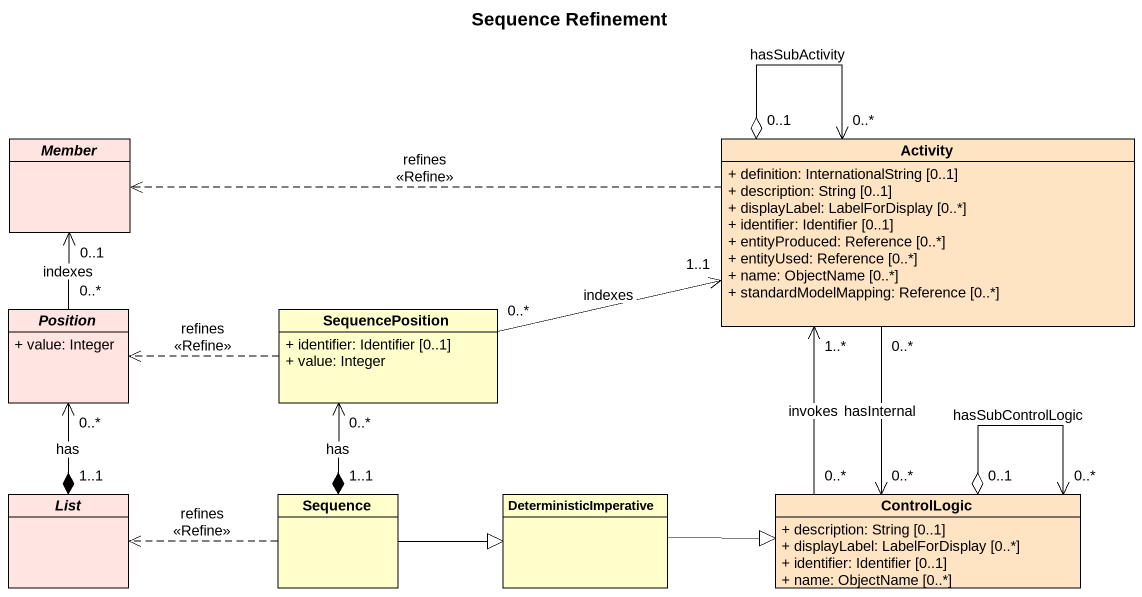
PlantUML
@startuml
title Sequence Refinement
hide circle
hide empty members
skinparam classAttributeIconSize 0
abstract class Member #FFE4E1
class Activity #FFE4C4 {
  + definition: InternationalString [0..1]
  + description: String [0..1]
  + displayLabel: LabelForDisplay [0..*]
  + identifier: Identifier [0..1]
  + entityProduced: Reference [0..*]
  + entityUsed: Reference [0..*]
  + name: ObjectName [0..*]
  + standardModelMapping: Reference [0..*]
}
abstract class Position #FFE4E1 {
  + value: Integer
}
class SequencePosition {
  + identifier: Identifier [0..1]
  + value: Integer
}
abstract class List #FFE4E1
class Sequence
class DeterministicImperative
class ControlLogic #FFE4C4 {
  + description: String [0..1]
  + displayLabel: LabelForDisplay [0..*]
  + identifier: Identifier [0..1]
  + name: ObjectName [0..*]
}
Activity .left.> Member : refines\n<<Refine>>
Activity "0..*" <--o "0..1" Activity : hasSubActivity
Activity "0..*" --> "0..*" ControlLogic : hasInternal
Position "0..*" -up-> "0..1" Member : indexes
Position "0..*" <--* "1..1" List : has
SequencePosition "0..*" -right-> "1..1" Activity : indexes
SequencePosition .left.> Position : refines\n<<Refine>>
SequencePosition "0..*" <--* "1..1" Sequence : has
Sequence .left.> List : refines\n<<Refine>>
Sequence -right-|> DeterministicImperative
DeterministicImperative -right-|> ControlLogic
ControlLogic "0..*" -up-> "1..*" Activity : invokes
ControlLogic "0..*" <--o "0..1" ControlLogic : hasSubControlLogic
@enduml
